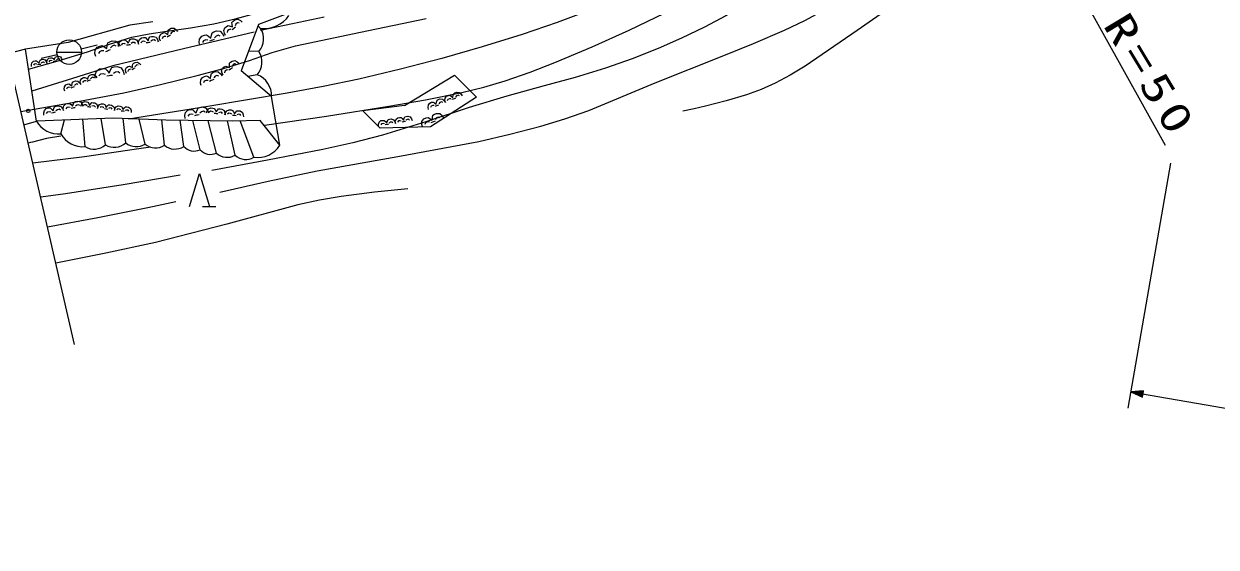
# Model space of a CAD drawing. Units: millimetres, scale not verified. Extents: x 40000 to 680000, y 20000 to 380000.
# Drawn here: x 76564 to 148922, y 262491 to 294244 of the extents above; entities that cross this region are included whole.
import ezdxf

# ---------------------------------------------------------------- set-up
doc = ezdxf.new("R2010")
doc.units = ezdxf.units.MM
doc.header["$LTSCALE"] = 1000
doc.layers.add('M-BGD', color=7, linetype='Continuous', lineweight=25)
doc.layers.add('M-BGD-HTXT', color=7, linetype='Continuous', lineweight=13)
doc.styles.add('ＭＳ ゴシック', font='')
doc.styles.get('ＭＳ ゴシック').set_extended_font_data('MS Gothic')

# ---------------------------------------------------------------- blocks, each defined once
blk = doc.blocks.new('BUHIN9')
at = {"color": 7, "linetype": 'Continuous', "lineweight": 25}
blk.add_line((368, 649), (-368, -649), dxfattribs=at)
blk.add_circle((0, 0), 746, dxfattribs=at)
blk = doc.blocks.new('BUHIN4')
at = {"color": 7, "linetype": 'Continuous', "lineweight": 25}
blk.add_line((-962, 321), (-1356, -375), dxfattribs=at)
blk.add_lwpolyline([(-565, 1021), (870, -493), (-1166, -40)], dxfattribs=at)
blk = doc.blocks.new('BUHIN106')
at = {"color": 7, "linetype": 'Continuous', "lineweight": 25}
for points in [[(146, 454), (243, 405), (332, 316), (362, 191), (331, 94), (290, 22), (208, -7), (102, -33), (175, -117), (229, -191), (215, -267), (185, -358), (89, -455), (-39, -471), (-146, -454)], [(-19, -97), (6, -37), (21, 11), (43, 86)], [(108, 101), (164, 158), (191, 242), (161, 314)], [(-54, -346), (14, -313), (41, -231), (30, -147)]]:
    blk.add_lwpolyline(points, dxfattribs=at)
blk = doc.blocks.new('BUHIN108')
at = {"color": 7, "linetype": 'Continuous', "lineweight": 25}
for points in [[(234, 559), (352, 487), (455, 365), (479, 203), (429, 83), (370, -4), (263, -31), (126, -53), (209, -167), (269, -267), (243, -361), (196, -473), (64, -585), (-100, -592), (-234, -559)], [(-34, -120), (3, -47), (28, 11), (64, 105)], [(147, 116), (224, 182), (267, 285), (238, 380)], [(-105, -432), (-15, -398), (27, -297), (22, -190)]]:
    blk.add_lwpolyline(points, dxfattribs=at)
blk = doc.blocks.new('BUHIN110')
at = {"color": 7, "linetype": 'Continuous', "lineweight": 25}
for points in [[(66, 521), (181, 488), (295, 410), (353, 281), (339, 169), (310, 83), (227, 35), (117, -15), (214, -90), (287, -161), (287, -245), (274, -350), (189, -474), (54, -518), (-66, -521)], [(0, -109), (14, -39), (21, 16), (29, 102)], [(96, 131), (145, 204), (157, 301), (110, 373)], [(12, -386), (80, -336), (91, -242), (63, -154)]]:
    blk.add_lwpolyline(points, dxfattribs=at)
blk = doc.blocks.new('BUHIN113')
at = {"color": 7, "linetype": 'Continuous', "lineweight": 25}
for points in [[(172, 583), (297, 524), (414, 414), (456, 255), (419, 130), (369, 37), (266, -2), (131, -39), (227, -143), (298, -237), (282, -334), (248, -450), (128, -577), (-35, -602), (-172, -583)], [(-21, -124), (8, -47), (26, 14), (52, 111)], [(134, 132), (203, 206), (235, 314), (196, 405)], [(-58, -443), (28, -398), (59, -293), (43, -187)]]:
    blk.add_lwpolyline(points, dxfattribs=at)
blk = doc.blocks.new('BUHIN114')
at = {"color": 7, "linetype": 'Continuous', "lineweight": 25}
for points in [[(307, 411), (389, 328), (448, 206), (435, 69), (369, -20), (303, -79), (209, -80), (92, -69), (138, -180), (166, -275), (125, -347), (64, -429), (-68, -494), (-204, -466), (-307, -411)], [(-53, -92), (-7, -40), (25, 4), (74, 73)], [(145, 65), (221, 104), (278, 180), (273, 263)], [(-175, -333), (-94, -323), (-39, -249), (-21, -161)]]:
    blk.add_lwpolyline(points, dxfattribs=at)
blk = doc.blocks.new('BUHIN116')
at = {"color": 7, "linetype": 'Continuous', "lineweight": 25}
for points in [[(326, 455), (416, 366), (484, 235), (473, 84), (403, -13), (332, -79), (230, -82), (102, -73), (154, -193), (187, -296), (144, -375), (79, -466), (-63, -540), (-212, -512), (-326, -455)], [(-55, -101), (-7, -43), (27, 5), (79, 81)], [(156, 74), (239, 118), (299, 202), (292, 293)], [(-184, -367), (-96, -355), (-37, -273), (-19, -176)]]:
    blk.add_lwpolyline(points, dxfattribs=at)
blk = doc.blocks.new('BUHIN144')
at = {"color": 7, "linetype": 'Continuous', "lineweight": 25}
for points in [[(177, 485), (279, 428), (372, 328), (399, 192), (361, 88), (314, 12), (225, -16), (109, -40), (185, -133), (240, -216), (221, -297), (186, -394), (78, -495), (-61, -507), (-177, -485)], [(-24, -104), (5, -40), (23, 11), (50, 92)], [(120, 104), (183, 164), (216, 253), (187, 333)], [(-72, -372), (3, -339), (35, -251), (27, -161)]]:
    blk.add_lwpolyline(points, dxfattribs=at)
blk = doc.blocks.new('BUHIN145')
at = {"color": 7, "linetype": 'Continuous', "lineweight": 25}
for points in [[(72, 542), (191, 506), (310, 425), (369, 290), (354, 173), (323, 84), (236, 35), (122, -16), (222, -96), (297, -169), (297, -257), (282, -365), (193, -494), (52, -539), (-72, -542)], [(-1, -113), (14, -40), (21, 16), (31, 106)], [(101, 135), (152, 211), (165, 311), (118, 387)], [(10, -401), (80, -350), (93, -252), (64, -160)]]:
    blk.add_lwpolyline(points, dxfattribs=at)

msp = doc.modelspace()

# ---------------------------------------------------------------- linework, layer by layer
at = {"layer": 'M-BGD'}
for p, q in [((92904, 294999), (90795, 294211)), ((83000, 294171), (79263, 293118)), ((84392, 294362), (83000, 294171)), ((90795, 294211), (89757, 291391)), ((90934, 293971), (90772, 294148)), ((79646, 274786), (75422, 293096)), ((79263, 293118), (76669, 292707)), ((76669, 292707), (75577, 292424)), ((77330, 288348), (76669, 292707)), ((78585, 292365), (77610, 292144)), ((80042, 292723), (81009, 292978)), ((90829, 292564), (90196, 292584)), ((91598, 289834), (89757, 291391)), ((90725, 291157), (90150, 291058)), ((99673, 289280), (102692, 291136)), ((102692, 291136), (104030, 289797)), ((92105, 286874), (91598, 289834)), ((104030, 289797), (101243, 287993)), ((99673, 289280), (97140, 288962)), ((98195, 287917), (97140, 288962)), ((76571, 288117), (77330, 288348)), ((82006, 288527), (77330, 288348)), ((78806, 287571), (79030, 288413)), ((80283, 286794), (80134, 288455)), ((81518, 286908), (81249, 288498)), ((85173, 288405), (82006, 288527)), ((82752, 287023), (82599, 288504)), ((83923, 286951), (83557, 288467)), ((85094, 286878), (84938, 288414)), ((89220, 288346), (85173, 288405)), ((86264, 286806), (86041, 288393)), ((87256, 286604), (86820, 288381)), ((88248, 286402), (87759, 288367)), ((89388, 286275), (88920, 288351)), ((90905, 288369), (89220, 288346)), ((90528, 286147), (89697, 288353)), ((92105, 286874), (90905, 288369)), ((101243, 287993), (98195, 287917))]:
    msp.add_line(p, q, dxfattribs=at)
for points in [[(88456, 284033), (91395, 284707), (94358, 285325), (99269, 286203), (104177, 287112), (106063, 287547), (107946, 288043), (109400, 288480), (110844, 288978), (114887, 290658), (118947, 292280), (120848, 293043), (122733, 293864), (123955, 294454), (125160, 295102), (126344, 295812), (127504, 296578), (128904, 297594), (130276, 298665), (131905, 300001), (133503, 301389), (135236, 303003), (136943, 304661)], [(139412, 304907), (138363, 303499), (137260, 302120), (136397, 301146), (135489, 300214), (134562, 299345), (133596, 298524), (131951, 297258), (130261, 296034), (127144, 293839), (123974, 291680), (123078, 291135), (122157, 290645), (121304, 290267), (120419, 289941), (119195, 289570), (117938, 289252), (117250, 289094), (116559, 288940)], [(125968, 303270), (123791, 301798), (121580, 300375), (119865, 299347), (118111, 298365), (116443, 297499), (114748, 296687), (112909, 295877), (111037, 295118), (108938, 294335), (106809, 293605), (104387, 292849), (101940, 292147), (99427, 291490), (96900, 290892), (94730, 290438), (92538, 290042), (87739, 289235), (82925, 288468)], [(132235, 303623), (128159, 300749), (124075, 297872), (122267, 296640), (120416, 295452), (119165, 294720), (117877, 294036), (116480, 293365), (115058, 292749), (113475, 292129), (111862, 291562), (110019, 290991), (108150, 290474), (105866, 289853), (103588, 289171), (100963, 288298), (98321, 287483), (96530, 287028), (94713, 286629), (91343, 285978), (87974, 285347)], [(91166, 288099), (94939, 288640), (98710, 289241), (100936, 289634), (103151, 290085), (104471, 290411), (105774, 290795), (107287, 291315), (108791, 291896), (111057, 292856), (113296, 293870), (116544, 295417), (119765, 297017), (121938, 298163), (124087, 299364), (124951, 299903), (125780, 300491), (126660, 301208), (127512, 301981), (128240, 302685), (128960, 303402)], [(76853, 291493), (78651, 291992), (80432, 292548), (81765, 293017), (83121, 293429), (84174, 293644), (85242, 293800), (86679, 293997), (88100, 294252), (89384, 294543), (90654, 294892), (91943, 295316), (93222, 295801), (94111, 296163), (94996, 296532)], [(76384, 288926), (79507, 289464), (82629, 290062), (84865, 290555), (87090, 291108), (88680, 291537), (90263, 292027), (91640, 292497), (93044, 292912), (97003, 293748), (100973, 294574)], [(88810, 293544), (88737, 293671), (88703, 293836), (88762, 293999), (88870, 294085), (88969, 294135), (89083, 294107), (89221, 294057), (89201, 294206), (89196, 294329), (89269, 294403), (89369, 294484), (89549, 294521), (89704, 294444), (89812, 294345)], [(94799, 294651), (92864, 294235), (90920, 293844)], [(84850, 293197), (84804, 293325), (84798, 293482), (84878, 293622), (84991, 293684), (85090, 293715), (85190, 293671), (85309, 293604), (85314, 293743), (85329, 293858), (85407, 293915), (85512, 293973), (85683, 293978), (85814, 293883), (85898, 293776)], [(85720, 293756), (85629, 293785), (85535, 293733), (85473, 293647)], [(87241, 292943), (87206, 293117), (87230, 293323), (87361, 293488), (87519, 293547), (87653, 293567), (87773, 293491), (87914, 293380), (87948, 293560), (87990, 293705), (88102, 293763), (88249, 293818), (88472, 293792), (88623, 293643), (88710, 293487)], [(89116, 293911), (89010, 293889), (88918, 293815), (88897, 293712)], [(89404, 294039), (89332, 293990), (89279, 293948), (89199, 293879)], [(89628, 294293), (89527, 294306), (89437, 294234), (89387, 294132)], [(90536, 293729), (86243, 292737), (81968, 291688), (79516, 290927), (77054, 290168)], [(80926, 292264), (80881, 292442), (80897, 292654), (81023, 292830), (81183, 292898), (81320, 292925), (81447, 292852), (81597, 292745), (81624, 292931), (81660, 293082), (81773, 293147), (81921, 293210), (82151, 293194), (82313, 293048), (82410, 292892)], [(85189, 293486), (85089, 293482), (84992, 293429), (84957, 293338)], [(85474, 293559), (85401, 293525), (85346, 293494), (85261, 293444)], [(87737, 293252), (87606, 293266), (87470, 293215), (87407, 293104)], [(88120, 293289), (88018, 293260), (87941, 293231), (87821, 293183)], [(88477, 293497), (88365, 293552), (88233, 293502), (88136, 293404)], [(81421, 292605), (81286, 292613), (81148, 292555), (81089, 292438)], [(81812, 292661), (81709, 292626), (81631, 292593), (81510, 292537)], [(82170, 292891), (82052, 292942), (81919, 292885), (81823, 292779)], [(80897, 290944), (80901, 291145), (80978, 291365), (81164, 291515), (81352, 291541), (81506, 291530), (81619, 291416), (81748, 291259), (81829, 291449), (81912, 291598), (82050, 291635), (82226, 291658), (82465, 291574), (82594, 291373), (82652, 291179)], [(82791, 291229), (82747, 291335), (82737, 291469), (82800, 291590), (82893, 291646), (82976, 291676), (83061, 291642), (83165, 291589), (83164, 291708), (83173, 291805), (83237, 291856), (83324, 291908), (83468, 291919), (83583, 291843), (83657, 291755)], [(83508, 291733), (83430, 291753), (83352, 291706), (83302, 291631)], [(88663, 291126), (88598, 291245), (88569, 291400), (88627, 291549), (88729, 291627), (88822, 291673), (88927, 291644), (89054, 291595), (89038, 291733), (89037, 291848), (89105, 291916), (89200, 291989), (89367, 292020), (89511, 291946), (89609, 291852)], [(89437, 291807), (89343, 291821), (89258, 291756), (89210, 291662)], [(81520, 291161), (81379, 291209), (81217, 291188), (81119, 291081)], [(81951, 291108), (81831, 291100), (81739, 291088), (81595, 291064)], [(82397, 291248), (82287, 291336), (82129, 291315), (81997, 291230)], [(83067, 291486), (82983, 291479), (82903, 291430), (82876, 291352)], [(83306, 291557), (83245, 291525), (83200, 291498), (83129, 291452)], [(87333, 290502), (87289, 290654), (87297, 290837), (87401, 290993), (87537, 291055), (87654, 291083), (87766, 291023), (87898, 290935), (87916, 291096), (87943, 291228), (88038, 291287), (88165, 291345), (88363, 291337), (88507, 291216), (88595, 291085)], [(88388, 291077), (88285, 291118), (88171, 291065), (88092, 290971)], [(88954, 291462), (88856, 291443), (88768, 291376), (88747, 291281)], [(89224, 291575), (89156, 291531), (89107, 291493), (89031, 291430)], [(87750, 290809), (87633, 290813), (87517, 290759), (87468, 290656)], [(88086, 290869), (87998, 290836), (87932, 290805), (87829, 290754)], [(86348, 288506), (86335, 288673), (86382, 288861), (86522, 289000), (86676, 289037), (86804, 289040), (86907, 288955), (87026, 288836), (87078, 288999), (87134, 289130), (87245, 289171), (87388, 289205), (87593, 289155), (87716, 288999), (87779, 288844)], [(86845, 288737), (86725, 288765), (86593, 288734), (86521, 288637)], [(87206, 288727), (87108, 288712), (87033, 288694), (86916, 288662)], [(87563, 288880), (87465, 288943), (87336, 288913), (87235, 288832)], [(100752, 287989), (100713, 288144), (100725, 288328), (100835, 288481), (100974, 288540), (101093, 288564), (101203, 288501), (101334, 288409), (101357, 288570), (101388, 288702), (101486, 288759), (101615, 288813), (101815, 288800), (101956, 288673), (102040, 288538)], [(101181, 288286), (101064, 288293), (100945, 288243), (100893, 288141)], [(101521, 288336), (101431, 288305), (101364, 288277), (101259, 288228)], [(101831, 288537), (101729, 288581), (101613, 288531), (101531, 288439)], [(78816, 287431), (77944, 287282), (77087, 287074), (76962, 287039), (76828, 287002)], [(77105, 285803), (80248, 286196), (83394, 286650), (83829, 286716), (84264, 286783)], [(86059, 285067), (82582, 284472), (79088, 283934), (78337, 283827), (77585, 283720)], [(99865, 284232), (97843, 284035), (95831, 283777), (94514, 283546), (93199, 283254), (88884, 282085), (84559, 280976), (81540, 280321), (78508, 279721)], [(78000, 281921), (81053, 282484), (84095, 283107), (84934, 283289), (85783, 283474)]]:
    msp.add_lwpolyline(points, dxfattribs=at)
msp.add_circle((76827, 288965), 99.5, dxfattribs=at)
for centre, radius, start, end in [((91116, 295867), 1905, 264.52417, 323.89014), ((89944, 293337), 1175, 318.88354, 32.62329), ((89840, 291930), 1175, 318.88354, 32.62329), ((90217, 289873), 1382, 358.38306, 68.40552), ((78659, 289081), 1517, 208.86865, 275.59595), ((80135, 288303), 1517, 208.86865, 275.59595), ((80824, 287674), 1034, 238.4353, 312.17505), ((82059, 287789), 1034, 238.4353, 312.17505), ((83386, 287767), 977, 229.59155, 303.3313), ((84557, 287695), 977, 229.59155, 303.3313), ((85727, 287623), 977, 229.59155, 303.3313), ((86895, 287366), 843, 221.62598, 295.36572), ((87887, 287164), 843, 221.62598, 295.36572), ((90739, 287765), 1631, 262.59497, 326.88647), ((88903, 287099), 956, 226.75586, 300.49561), ((90043, 286971), 956, 226.75586, 300.49561)]:
    msp.add_arc(centre, radius, start, end, dxfattribs=at)
at = {"layer": 'M-BGD-HTXT'}
for p, q in [((131259, 313172), (145825, 286874)), ((146145, 285796), (143571, 270927)), ((143742, 271912), (248710, 253744))]:
    msp.add_line(p, q, dxfattribs=at)
for points in [[(143742, 271912), (144449, 271600), (144513, 271969)], [(143894, 271886), (144457, 271922), (144412, 271663)], [(143967, 271873), (144425, 271899), (144390, 271696)], [(144043, 271860), (144392, 271876), (144367, 271728)], [(144117, 271847), (144360, 271853), (144344, 271761)]]:
    msp.add_lwpolyline(points, close=True, dxfattribs=at)
for points in [[(143818, 271899), (144490, 271945), (144435, 271631), (143820, 271899)], [(144324, 271812), (144193, 271834), (144327, 271830), (144321, 271793), (144193, 271834)]]:
    msp.add_lwpolyline(points, dxfattribs=at)

# ---------------------------------------------------------------- block references
at = {"layer": 'M-BGD', "rotation": 119.54935}
for name, p in [('BUHIN108', (84117, 293082)), ('BUHIN9', (79316, 292532)), ('BUHIN108', (82914, 292938)), ('BUHIN106', (78430, 291948)), ('BUHIN106', (77496, 291755)), ('BUHIN110', (79528, 290367)), ('BUHIN110', (80500, 290767)), ('BUHIN145', (102651, 289670)), ('BUHIN113', (78373, 288838)), ('BUHIN113', (79557, 289114)), ('BUHIN114', (80532, 289181)), ('BUHIN114', (81550, 289052)), ('BUHIN114', (82568, 288924)), ('BUHIN116', (88215, 288777)), ('BUHIN145', (101638, 289261)), ('BUHIN116', (89328, 288660)), ('BUHIN144', (98601, 288117)), ('BUHIN144', (99618, 288288)), ('BUHIN4', (87219, 284153))]:
    msp.add_blockref(name, p, dxfattribs=at)

# ---------------------------------------------------------------- texts
at = {"layer": 'M-BGD-HTXT', "insert": (141989, 294158), "char_height": 1833, "attachment_point": 7, "rotation": 301.1, "style": 'ＭＳ ゴシック'}
msp.add_mtext('\\T1.24;\\W1.35;R=50', dxfattribs=at)

doc.saveas('drawing.dxf')
